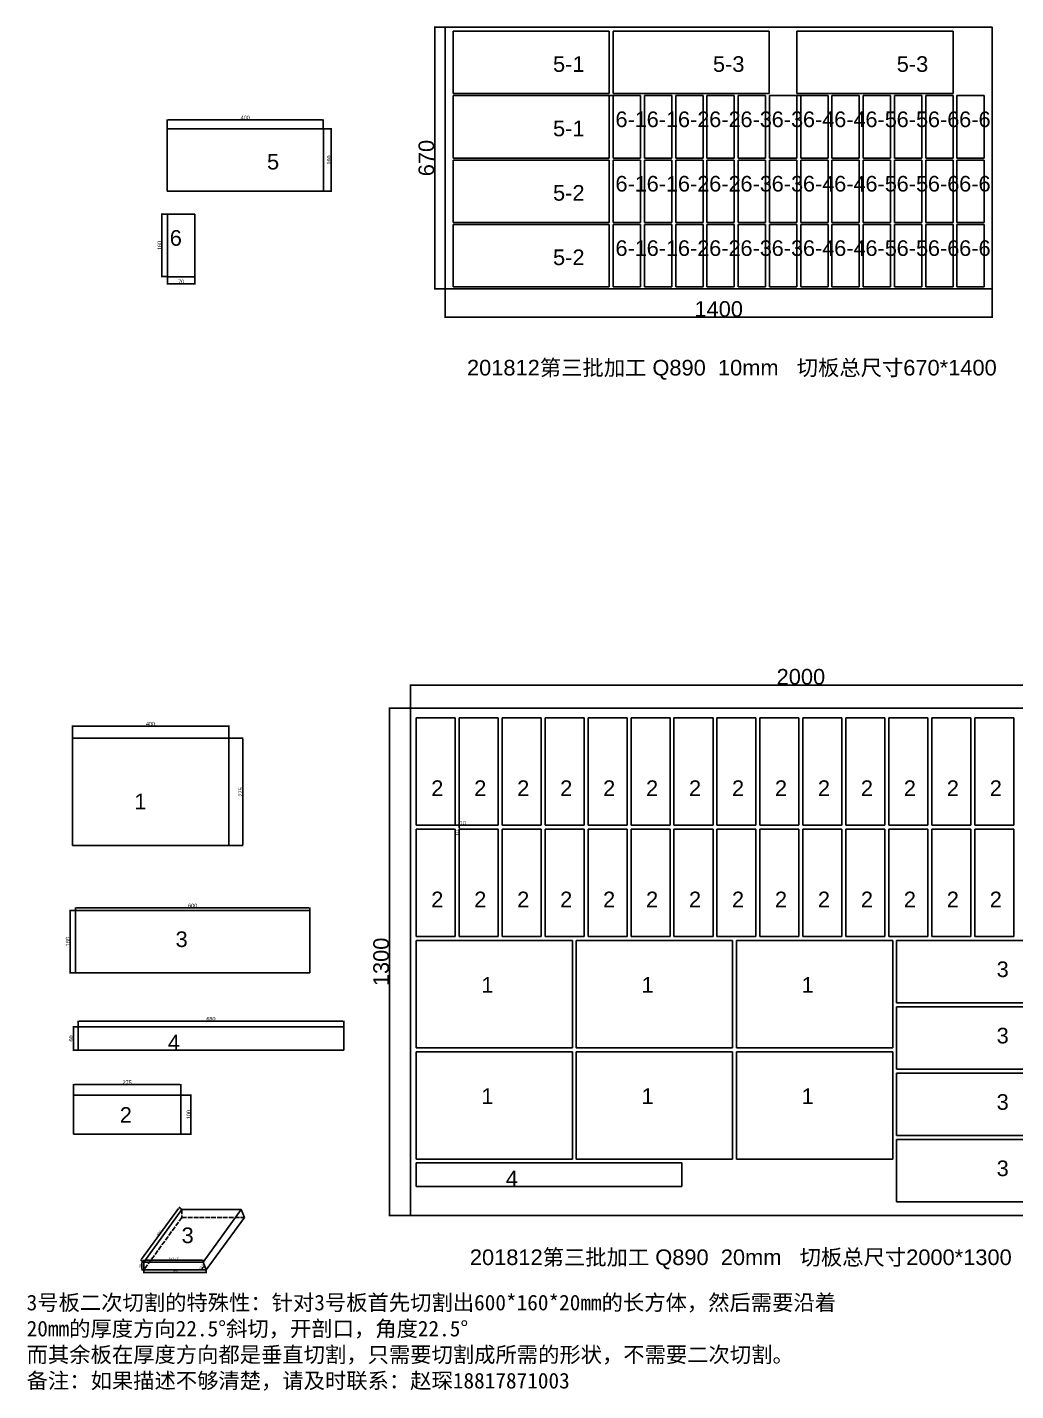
# Model space of a CAD drawing. Header units: millimetres. Extents: x 3071 to 7075, y 1504 to 4997.
# Drawn here: x 3071 to 5602, y 1504 to 4997 of the extents above; entities that cross this region are included whole.
import ezdxf

# ---------------------------------------------------------------- set-up
doc = ezdxf.new("R2010")
doc.units = ezdxf.units.MM
doc.linetypes.add('ACAD_ISO02W100', pattern=[15, 12, -3])
doc.linetypes.add('DASHED', pattern=[19.05, 12.7, -6.35])
for name, color, linetype in [('切平处', 3, 'DASHED'), ('尺寸标注', 6, 'Continuous'), ('标号', 4, 'Continuous')]:
    doc.layers.add(name, color=color, linetype=linetype)
doc.styles.get("Standard").update_dxf_attribs({"font": 'arial.ttf'})
doc.dimstyles.new('ISO-25-JHF', dxfattribs={"dimtxt": 10, "dimasz": 2.5, "dimexe": 1.25, "dimexo": 0.625, "dimtad": 1, "dimtxsty": 'Standard', "dimcen": 2.5, "dimadec": 0, "dimazin": 0, "dimtfac": 1, "dimtmove": 0, "dimatfit": 3, "dimfxl": 0, "dimarcsym": 0})
doc.dimstyles.new('ISO-25-old', dxfattribs={"dimtxt": 6, "dimasz": 2.5, "dimexe": 1.25, "dimexo": 0.625, "dimtad": 1, "dimtxsty": 'Standard', "dimcen": 2.5, "dimadec": 0, "dimazin": 0, "dimtfac": 1, "dimtmove": 0, "dimatfit": 3, "dimfxl": 0, "dimarcsym": 0})
doc.dimstyles.new('边框总尺寸', dxfattribs={"dimtxt": 40, "dimasz": 2.5, "dimexe": 1.25, "dimexo": 0.625, "dimtad": 1, "dimtxsty": 'Standard', "dimcen": 2.5, "dimclrd": 6, "dimclre": 6, "dimclrt": 6, "dimadec": 0, "dimazin": 0, "dimtfac": 1, "dimtmove": 0, "dimatfit": 3, "dimfxl": 0, "dimarcsym": 0})

# ---------------------------------------------------------------- blocks, each defined once
blk = doc.blocks.new('*D39')
at = {"layer": 'Defpoints', "color": 0, "transparency": 16777216}
for p in [(3586.5, 3206.5), (3186.5, 3175.3), (3586.5, 3175.3)]:
    blk.add_point(p, dxfattribs=at)
at = {"layer": '尺寸标注', "color": 0, "lineweight": -2, "transparency": 16777216}
for p, q in [((3186.5, 3175.9), (3186.5, 3207.8)), ((3189, 3206.5), (3584, 3206.5)), ((3586.5, 3175.9), (3586.5, 3207.8))]:
    blk.add_line(p, q, dxfattribs=at)
at = {"layer": '尺寸标注', "color": 0, "transparency": 16777216}
for points in [[(3189, 3207), (3189, 3206.1), (3186.5, 3206.5)], [(3584, 3207), (3584, 3206.1), (3586.5, 3206.5)]]:
    blk.add_solid(points, dxfattribs=at)
at = {"layer": '尺寸标注', "color": 0, "transparency": 16777216, "insert": (3386.5, 3212.3), "char_height": 10, "attachment_point": 5}
blk.add_mtext('400', dxfattribs=at)
blk = doc.blocks.new('*D40')
at = {"layer": 'Defpoints', "color": 0, "transparency": 16777216}
for p in [(3586.5, 3175.3), (3586.5, 2900.3), (3622.6, 2900.3)]:
    blk.add_point(p, dxfattribs=at)
at = {"layer": '尺寸标注', "color": 0, "lineweight": -2, "transparency": 16777216}
for p, q in [((3587.1, 3175.3), (3623.8, 3175.3)), ((3622.6, 3172.8), (3622.6, 2902.8)), ((3587.1, 2900.3), (3623.8, 2900.3))]:
    blk.add_line(p, q, dxfattribs=at)
at = {"layer": '尺寸标注', "color": 0, "transparency": 16777216}
for points in [[(3622.1, 3172.8), (3623, 3172.8), (3622.6, 3175.3)], [(3622.1, 2902.8), (3623, 2902.8), (3622.6, 2900.3)]]:
    blk.add_solid(points, dxfattribs=at)
at = {"layer": '尺寸标注', "color": 0, "transparency": 16777216, "insert": (3616.8, 3037.8), "char_height": 10, "attachment_point": 5, "rotation": 90}
blk.add_mtext('275', dxfattribs=at)
blk = doc.blocks.new('*D41')
at = {"layer": 'Defpoints', "color": 0, "transparency": 16777216}
for p in [(3180.4, 2734.5), (3194.4, 2734.5), (3194.4, 2574.5)]:
    blk.add_point(p, dxfattribs=at)
at = {"layer": '尺寸标注', "color": 0, "lineweight": -2, "transparency": 16777216}
for p, q in [((3193.7, 2734.5), (3179.1, 2734.5)), ((3180.4, 2577), (3180.4, 2732)), ((3193.7, 2574.5), (3179.1, 2574.5))]:
    blk.add_line(p, q, dxfattribs=at)
at = {"layer": '尺寸标注', "color": 0, "transparency": 16777216}
for points in [[(3179.9, 2732), (3180.8, 2732), (3180.4, 2734.5)], [(3179.9, 2577), (3180.8, 2577), (3180.4, 2574.5)]]:
    blk.add_solid(points, dxfattribs=at)
at = {"layer": '尺寸标注', "color": 0, "transparency": 16777216, "insert": (3174.6, 2654.5), "char_height": 10, "attachment_point": 5, "rotation": 90}
blk.add_mtext('160', dxfattribs=at)
blk = doc.blocks.new('*D42')
at = {"layer": 'Defpoints', "color": 0, "transparency": 16777216}
for p in [(3194.4, 2734.5), (3794.4, 2740.8), (3794.4, 2734.5)]:
    blk.add_point(p, dxfattribs=at)
at = {"layer": '尺寸标注', "color": 0, "lineweight": -2, "transparency": 16777216}
for p, q in [((3194.4, 2735.1), (3194.4, 2742.1)), ((3196.9, 2740.8), (3791.9, 2740.8)), ((3794.4, 2735.1), (3794.4, 2742.1))]:
    blk.add_line(p, q, dxfattribs=at)
at = {"layer": '尺寸标注', "color": 0, "transparency": 16777216}
for points in [[(3196.9, 2741.2), (3196.9, 2740.4), (3194.4, 2740.8)], [(3791.9, 2741.2), (3791.9, 2740.4), (3794.4, 2740.8)]]:
    blk.add_solid(points, dxfattribs=at)
at = {"layer": '尺寸标注', "color": 0, "transparency": 16777216, "insert": (3494.4, 2746.5), "char_height": 10, "attachment_point": 5}
blk.add_mtext('600', dxfattribs=at)
blk = doc.blocks.new('*D43')
at = {"layer": 'Defpoints', "color": 0, "transparency": 16777216}
for p in [(3881, 2450.7), (3201, 2436.2), (3881, 2436.2)]:
    blk.add_point(p, dxfattribs=at)
at = {"layer": '尺寸标注', "color": 0, "lineweight": -2, "transparency": 16777216}
for p, q in [((3201, 2436.8), (3201, 2451.9)), ((3203.5, 2450.7), (3878.5, 2450.7)), ((3881, 2436.8), (3881, 2451.9))]:
    blk.add_line(p, q, dxfattribs=at)
at = {"layer": '尺寸标注', "color": 0, "transparency": 16777216}
for points in [[(3203.5, 2451.1), (3203.5, 2450.2), (3201, 2450.7)], [(3878.5, 2451.1), (3878.5, 2450.2), (3881, 2450.7)]]:
    blk.add_solid(points, dxfattribs=at)
at = {"layer": '尺寸标注', "color": 0, "transparency": 16777216, "insert": (3541, 2456.4), "char_height": 10, "attachment_point": 5}
blk.add_mtext('680', dxfattribs=at)
blk = doc.blocks.new('*D44')
at = {"layer": 'Defpoints', "color": 0, "transparency": 16777216}
for p in [(3201, 2436.2), (3189, 2376.2), (3201, 2376.2)]:
    blk.add_point(p, dxfattribs=at)
at = {"layer": '尺寸标注', "color": 0, "lineweight": -2, "transparency": 16777216}
for p, q in [((3200.4, 2436.2), (3187.7, 2436.2)), ((3189, 2433.7), (3189, 2378.7)), ((3200.4, 2376.2), (3187.7, 2376.2))]:
    blk.add_line(p, q, dxfattribs=at)
at = {"layer": '尺寸标注', "color": 0, "transparency": 16777216}
for points in [[(3188.6, 2433.7), (3189.4, 2433.7), (3189, 2436.2)], [(3188.6, 2378.7), (3189.4, 2378.7), (3189, 2376.2)]]:
    blk.add_solid(points, dxfattribs=at)
at = {"layer": '尺寸标注', "color": 0, "transparency": 16777216, "insert": (3183.2, 2406.2), "char_height": 10, "attachment_point": 5, "rotation": 90}
blk.add_mtext('60', dxfattribs=at)
blk = doc.blocks.new('*D45')
at = {"layer": 'Defpoints', "color": 0, "transparency": 16777216}
for p in [(3828.8, 4759.2), (3428.8, 4736.4), (3828.8, 4736.4)]:
    blk.add_point(p, dxfattribs=at)
at = {"layer": '尺寸标注', "color": 0, "lineweight": -2, "transparency": 16777216}
for p, q in [((3428.8, 4737.1), (3428.8, 4760.5)), ((3431.3, 4759.2), (3826.3, 4759.2)), ((3828.8, 4737.1), (3828.8, 4760.5))]:
    blk.add_line(p, q, dxfattribs=at)
at = {"layer": '尺寸标注', "color": 0, "transparency": 16777216}
for points in [[(3431.3, 4759.6), (3431.3, 4758.8), (3428.8, 4759.2)], [(3826.3, 4759.6), (3826.3, 4758.8), (3828.8, 4759.2)]]:
    blk.add_solid(points, dxfattribs=at)
at = {"layer": '尺寸标注', "color": 0, "transparency": 16777216, "insert": (3628.8, 4764.9), "char_height": 10, "attachment_point": 5}
blk.add_mtext('400', dxfattribs=at)
blk = doc.blocks.new('*D46')
at = {"layer": 'Defpoints', "color": 0, "transparency": 16777216}
for p in [(3828.8, 4736.4), (3849.3, 4736.4), (3828.8, 4576.4)]:
    blk.add_point(p, dxfattribs=at)
at = {"layer": '尺寸标注', "color": 0, "lineweight": -2, "transparency": 16777216}
for p, q in [((3829.5, 4736.4), (3850.5, 4736.4)), ((3849.3, 4578.9), (3849.3, 4733.9)), ((3829.5, 4576.4), (3850.5, 4576.4))]:
    blk.add_line(p, q, dxfattribs=at)
at = {"layer": '尺寸标注', "color": 0, "transparency": 16777216}
for points in [[(3848.9, 4733.9), (3849.7, 4733.9), (3849.3, 4736.4)], [(3848.9, 4578.9), (3849.7, 4578.9), (3849.3, 4576.4)]]:
    blk.add_solid(points, dxfattribs=at)
at = {"layer": '尺寸标注', "color": 0, "transparency": 16777216, "insert": (3843.6, 4656.4), "char_height": 10, "attachment_point": 5, "rotation": 90}
blk.add_mtext('160', dxfattribs=at)
blk = doc.blocks.new('*D35')
at = {"layer": 'Defpoints', "color": 0, "transparency": 16777216}
for p in [(4166.6, 2952.5), (4176.6, 2952.5), (4176.6, 2952.5)]:
    blk.add_point(p, dxfattribs=at)
at = {"layer": '尺寸标注', "color": 0, "lineweight": -2, "transparency": 16777216}
for p, q in [((4166.6, 2951.9), (4166.6, 2951.3)), ((4169.1, 2952.5), (4174.1, 2952.5)), ((4176.6, 2952.5), (4193.7, 2952.5)), ((4176.6, 2951.9), (4176.6, 2951.3))]:
    blk.add_line(p, q, dxfattribs=at)
at = {"layer": '尺寸标注', "color": 0, "transparency": 16777216}
for points in [[(4169.1, 2952.9), (4169.1, 2952.1), (4166.6, 2952.5)], [(4174.1, 2952.9), (4174.1, 2952.1), (4176.6, 2952.5)]]:
    blk.add_solid(points, dxfattribs=at)
at = {"layer": '尺寸标注', "color": 0, "transparency": 16777216, "insert": (4186.4, 2958.2), "char_height": 10, "attachment_point": 5}
blk.add_mtext('10', dxfattribs=at)
blk = doc.blocks.new('*D36')
at = {"layer": 'Defpoints', "color": 0, "transparency": 16777216}
for p in [(4176.6, 2952.5), (4176.6, 2942.5), (4176.6, 2942.5)]:
    blk.add_point(p, dxfattribs=at)
at = {"layer": '尺寸标注', "color": 0, "lineweight": -2, "transparency": 16777216}
for p, q in [((4176.6, 2950), (4176.6, 2945)), ((4176.6, 2942.5), (4176.6, 2925.4)), ((4177.2, 2952.5), (4177.8, 2952.5)), ((4177.2, 2942.5), (4177.8, 2942.5))]:
    blk.add_line(p, q, dxfattribs=at)
at = {"layer": '尺寸标注', "color": 0, "transparency": 16777216}
for points in [[(4176.2, 2950), (4177, 2950), (4176.6, 2952.5)], [(4176.2, 2945), (4177, 2945), (4176.6, 2942.5)]]:
    blk.add_solid(points, dxfattribs=at)
at = {"layer": '尺寸标注', "color": 0, "transparency": 16777216, "insert": (4170.9, 2932.7), "char_height": 10, "attachment_point": 5, "rotation": 90}
blk.add_mtext('10', dxfattribs=at)
blk = doc.blocks.new('*D37')
at = {"layer": 'Defpoints', "color": 0, "transparency": 16777216}
for p in [(3430, 4357.7), (3500, 4357.7), (3500, 4339.2)]:
    blk.add_point(p, dxfattribs=at)
at = {"layer": '尺寸标注', "color": 0, "lineweight": -2, "transparency": 16777216}
for p, q in [((3430, 4357.1), (3430, 4337.9)), ((3432.5, 4339.2), (3497.5, 4339.2)), ((3500, 4357.1), (3500, 4337.9))]:
    blk.add_line(p, q, dxfattribs=at)
at = {"layer": '尺寸标注', "color": 0, "transparency": 16777216}
for points in [[(3432.5, 4339.6), (3432.5, 4338.8), (3430, 4339.2)], [(3497.5, 4339.6), (3497.5, 4338.8), (3500, 4339.2)]]:
    blk.add_solid(points, dxfattribs=at)
at = {"layer": '尺寸标注', "color": 0, "transparency": 16777216, "insert": (3465, 4344.9), "char_height": 10, "attachment_point": 5}
blk.add_mtext('70', dxfattribs=at)
blk = doc.blocks.new('*D38')
at = {"layer": 'Defpoints', "color": 0, "transparency": 16777216}
for p in [(3415.1, 4517.7), (3430, 4517.7), (3430, 4357.7)]:
    blk.add_point(p, dxfattribs=at)
at = {"layer": '尺寸标注', "color": 0, "lineweight": -2, "transparency": 16777216}
for p, q in [((3429.3, 4517.7), (3413.9, 4517.7)), ((3415.1, 4360.2), (3415.1, 4515.2)), ((3429.3, 4357.7), (3413.9, 4357.7))]:
    blk.add_line(p, q, dxfattribs=at)
at = {"layer": '尺寸标注', "color": 0, "transparency": 16777216}
for points in [[(3414.7, 4515.2), (3415.5, 4515.2), (3415.1, 4517.7)], [(3414.7, 4360.2), (3415.5, 4360.2), (3415.1, 4357.7)]]:
    blk.add_solid(points, dxfattribs=at)
at = {"layer": '尺寸标注', "color": 0, "transparency": 16777216, "insert": (3409.4, 4437.7), "char_height": 10, "attachment_point": 5, "rotation": 90}
blk.add_mtext('160', dxfattribs=at)
blk = doc.blocks.new('*D31')
at = {"layer": 'Defpoints', "color": 0, "transparency": 16777216}
for p in [(6051.6, 3311.6), (4051.6, 3252.5), (6051.6, 3252.5)]:
    blk.add_point(p, dxfattribs=at)
at = {"layer": '尺寸标注', "color": 6, "lineweight": -2, "transparency": 16777216}
for p, q in [((4051.6, 3253.1), (4051.6, 3312.8)), ((4054.1, 3311.6), (6049.1, 3311.6)), ((6051.6, 3253.1), (6051.6, 3312.8))]:
    blk.add_line(p, q, dxfattribs=at)
at = {"layer": '尺寸标注', "color": 6, "transparency": 16777216}
for points in [[(4054.1, 3312), (4054.1, 3311.2), (4051.6, 3311.6)], [(6049.1, 3312), (6049.1, 3311.2), (6051.6, 3311.6)]]:
    blk.add_solid(points, dxfattribs=at)
at = {"layer": '尺寸标注', "color": 6, "transparency": 16777216, "insert": (5051.6, 3332.6), "char_height": 40, "attachment_point": 5}
blk.add_mtext('2000', dxfattribs=at)
blk = doc.blocks.new('*D32')
at = {"layer": 'Defpoints', "color": 0, "transparency": 16777216}
for p in [(4051.6, 3252.5), (3998.1, 1952.5), (4051.6, 1952.5)]:
    blk.add_point(p, dxfattribs=at)
at = {"layer": '尺寸标注', "color": 6, "lineweight": -2, "transparency": 16777216}
for p, q in [((4051, 3252.5), (3996.8, 3252.5)), ((3998.1, 3250), (3998.1, 1955)), ((4051, 1952.5), (3996.8, 1952.5))]:
    blk.add_line(p, q, dxfattribs=at)
at = {"layer": '尺寸标注', "color": 6, "transparency": 16777216}
for points in [[(3997.7, 3250), (3998.5, 3250), (3998.1, 3252.5)], [(3997.7, 1955), (3998.5, 1955), (3998.1, 1952.5)]]:
    blk.add_solid(points, dxfattribs=at)
at = {"layer": '尺寸标注', "color": 6, "transparency": 16777216, "insert": (3977, 2602.5), "char_height": 40, "attachment_point": 5, "rotation": 90}
blk.add_mtext('1300', dxfattribs=at)
blk = doc.blocks.new('*D33')
at = {"layer": 'Defpoints', "color": 0, "transparency": 16777216}
for p in [(3464, 2288.1), (3189, 2261.1), (3464, 2261.1)]:
    blk.add_point(p, dxfattribs=at)
at = {"layer": '尺寸标注', "color": 0, "lineweight": -2, "transparency": 16777216}
for p, q in [((3189, 2261.7), (3189, 2289.3)), ((3191.5, 2288.1), (3461.5, 2288.1)), ((3464, 2261.7), (3464, 2289.3))]:
    blk.add_line(p, q, dxfattribs=at)
at = {"layer": '尺寸标注', "color": 0, "transparency": 16777216}
for points in [[(3191.5, 2288.5), (3191.5, 2287.7), (3189, 2288.1)], [(3461.5, 2288.5), (3461.5, 2287.7), (3464, 2288.1)]]:
    blk.add_solid(points, dxfattribs=at)
at = {"layer": '尺寸标注', "color": 0, "transparency": 16777216, "insert": (3326.5, 2293.8), "char_height": 10, "attachment_point": 5}
blk.add_mtext('275', dxfattribs=at)
blk = doc.blocks.new('*D34')
at = {"layer": 'Defpoints', "color": 0, "transparency": 16777216}
for p in [(3464, 2261.1), (3464, 2161.1), (3489.9, 2161.1)]:
    blk.add_point(p, dxfattribs=at)
at = {"layer": '尺寸标注', "color": 0, "lineweight": -2, "transparency": 16777216}
for p, q in [((3464.6, 2261.1), (3491.2, 2261.1)), ((3489.9, 2258.6), (3489.9, 2163.6)), ((3464.6, 2161.1), (3491.2, 2161.1))]:
    blk.add_line(p, q, dxfattribs=at)
at = {"layer": '尺寸标注', "color": 0, "transparency": 16777216}
for points in [[(3489.5, 2258.6), (3490.3, 2258.6), (3489.9, 2261.1)], [(3489.5, 2163.6), (3490.3, 2163.6), (3489.9, 2161.1)]]:
    blk.add_solid(points, dxfattribs=at)
at = {"layer": '尺寸标注', "color": 0, "transparency": 16777216, "insert": (3484.2, 2211.1), "char_height": 10, "attachment_point": 5, "rotation": 90}
blk.add_mtext('100', dxfattribs=at)
blk = doc.blocks.new('*D25')
at = {"layer": 'Defpoints', "color": 0, "transparency": 16777216}
for p in [(4141.1, 4326.5), (5541.1, 4326.5), (5541.1, 4253.6)]:
    blk.add_point(p, dxfattribs=at)
at = {"layer": '尺寸标注', "color": 6, "lineweight": -2, "transparency": 16777216}
for p, q in [((4141.1, 4325.9), (4141.1, 4252.3)), ((5541.1, 4325.9), (5541.1, 4252.3)), ((4143.6, 4253.6), (5538.6, 4253.6))]:
    blk.add_line(p, q, dxfattribs=at)
at = {"layer": '尺寸标注', "color": 6, "transparency": 16777216}
for points in [[(4143.6, 4254), (4143.6, 4253.1), (4141.1, 4253.6)], [(5538.6, 4254), (5538.6, 4253.1), (5541.1, 4253.6)]]:
    blk.add_solid(points, dxfattribs=at)
at = {"layer": '尺寸标注', "color": 6, "transparency": 16777216, "insert": (4841.1, 4274.6), "char_height": 40, "attachment_point": 5}
blk.add_mtext('1400', dxfattribs=at)
blk = doc.blocks.new('*D26')
at = {"layer": 'Defpoints', "color": 0, "transparency": 16777216}
for p in [(4141.1, 4996.5), (4113.9, 4326.5), (4141.1, 4326.5)]:
    blk.add_point(p, dxfattribs=at)
at = {"layer": '尺寸标注', "color": 6, "lineweight": -2, "transparency": 16777216}
for p, q in [((4140.4, 4996.5), (4112.6, 4996.5)), ((4113.9, 4994), (4113.9, 4329)), ((4140.4, 4326.5), (4112.6, 4326.5))]:
    blk.add_line(p, q, dxfattribs=at)
at = {"layer": '尺寸标注', "color": 6, "transparency": 16777216}
for points in [[(4113.5, 4994), (4114.3, 4994), (4113.9, 4996.5)], [(4113.5, 4329), (4114.3, 4329), (4113.9, 4326.5)]]:
    blk.add_solid(points, dxfattribs=at)
at = {"layer": '尺寸标注', "color": 6, "transparency": 16777216, "insert": (4092.8, 4661.5), "char_height": 40, "attachment_point": 5, "rotation": 90}
blk.add_mtext('670', dxfattribs=at)
blk = doc.blocks.new('*D27')
at = {"layer": 'Defpoints', "color": 0, "transparency": 16777216}
for p in [(3369.2, 1813.5), (3529.2, 1813.5), (3529.2, 1806.9)]:
    blk.add_point(p, dxfattribs=at)
at = {"layer": '尺寸标注', "color": 0, "lineweight": -2, "transparency": 16777216}
for p, q in [((3369.2, 1812.8), (3369.2, 1805.6)), ((3371.7, 1806.9), (3526.7, 1806.9)), ((3529.2, 1812.8), (3529.2, 1805.6))]:
    blk.add_line(p, q, dxfattribs=at)
at = {"layer": '尺寸标注', "color": 0, "transparency": 16777216}
for points in [[(3371.7, 1807.3), (3371.7, 1806.5), (3369.2, 1806.9)], [(3526.7, 1807.3), (3526.7, 1806.5), (3529.2, 1806.9)]]:
    blk.add_solid(points, dxfattribs=at)
at = {"layer": '尺寸标注', "color": 0, "transparency": 16777216, "insert": (3449.2, 1810.6), "char_height": 6, "attachment_point": 5}
blk.add_mtext('160', dxfattribs=at)
blk = doc.blocks.new('*D28')
at = {"layer": 'Defpoints', "color": 0, "transparency": 16777216}
for p in [(3369.2, 1833.5), (3364.4, 1813.5), (3369.2, 1813.5)]:
    blk.add_point(p, dxfattribs=at)
at = {"layer": '尺寸标注', "color": 0, "lineweight": -2, "transparency": 16777216}
for p, q in [((3368.6, 1833.5), (3363.1, 1833.5)), ((3364.4, 1831), (3364.4, 1816)), ((3368.6, 1813.5), (3363.1, 1813.5))]:
    blk.add_line(p, q, dxfattribs=at)
at = {"layer": '尺寸标注', "color": 0, "transparency": 16777216}
for points in [[(3364, 1831), (3364.8, 1831), (3364.4, 1833.5)], [(3364, 1816), (3364.8, 1816), (3364.4, 1813.5)]]:
    blk.add_solid(points, dxfattribs=at)
at = {"layer": '尺寸标注', "color": 0, "transparency": 16777216, "insert": (3360.7, 1823.5), "char_height": 6, "attachment_point": 5, "rotation": 90}
blk.add_mtext('20', dxfattribs=at)
blk = doc.blocks.new('*D29')
at = {"layer": 'Defpoints', "color": 0, "transparency": 16777216}
for p in [(3459.7, 1973.1), (3466.8, 1967.9), (3369.2, 1833.5)]:
    blk.add_point(p, dxfattribs=at)
at = {"layer": '尺寸标注', "color": 0, "lineweight": -2, "transparency": 16777216}
for p, q in [((3363.5, 1840.7), (3458.2, 1971.1)), ((3466.3, 1968.3), (3458.6, 1973.9)), ((3368.7, 1833.8), (3361, 1839.4))]:
    blk.add_line(p, q, dxfattribs=at)
at = {"layer": '尺寸标注', "color": 0, "transparency": 16777216}
for points in [[(3457.9, 1971.4), (3458.5, 1970.9), (3459.7, 1973.1)], [(3363.2, 1841), (3363.8, 1840.5), (3362, 1838.7)]]:
    blk.add_solid(points, dxfattribs=at)
at = {"layer": '尺寸标注', "color": 0, "transparency": 16777216, "insert": (3407.9, 1908.1), "char_height": 6, "attachment_point": 5, "rotation": 54.0168}
blk.add_mtext('600', dxfattribs=at)
blk = doc.blocks.new('*D30')
at = {"layer": 'Defpoints', "color": 0, "transparency": 16777216}
for p in [(3520.9, 1833.5), (3521.7, 1821), (3369.2, 1813.5), (3529.2, 1813.5), (3529.2, 1813.5)]:
    blk.add_point(p, dxfattribs=at)
at = {"layer": '尺寸标注', "color": 0, "lineweight": -2, "transparency": 16777216}
blk.add_arc((3529.2, 1813.5), 10.7, 125.9457, 166.5543, dxfattribs=at)
at = {"layer": '尺寸标注', "color": 0, "transparency": 16777216}
for points in [[(3522.8, 1822.5), (3523.2, 1821.7), (3525.1, 1823.3)], [(3519.3, 1815.9), (3518.4, 1816), (3518.5, 1813.5)]]:
    blk.add_solid(points, dxfattribs=at)
at = {"layer": '尺寸标注', "color": 0, "transparency": 16777216, "insert": (3517.3, 1821.4), "char_height": 6, "attachment_point": 5, "rotation": 56.25}
blk.add_mtext('67.5', dxfattribs=at)
blk = doc.blocks.new('*D24')
at = {"layer": 'Defpoints', "color": 0, "transparency": 16777216}
for p in [(3369.2, 1833.5), (3520.9, 1838.2), (3520.9, 1833.5)]:
    blk.add_point(p, dxfattribs=at)
at = {"layer": '尺寸标注', "color": 0, "lineweight": -2, "transparency": 16777216}
for p, q in [((3369.2, 1834.1), (3369.2, 1839.5)), ((3371.7, 1838.2), (3518.4, 1838.2)), ((3520.9, 1834.1), (3520.9, 1839.5))]:
    blk.add_line(p, q, dxfattribs=at)
at = {"layer": '尺寸标注', "color": 0, "transparency": 16777216}
for points in [[(3371.7, 1838.7), (3371.7, 1837.8), (3369.2, 1838.2)], [(3518.4, 1838.7), (3518.4, 1837.8), (3520.9, 1838.2)]]:
    blk.add_solid(points, dxfattribs=at)
at = {"layer": '尺寸标注', "color": 0, "transparency": 16777216, "insert": (3445.1, 1842.5), "char_height": 6, "attachment_point": 5}
blk.add_mtext('151,72', dxfattribs=at)

msp = doc.modelspace()

# ---------------------------------------------------------------- linework, layer by layer
for p, q in [((4141.058, 4996.515), (4141.058, 4326.515)), ((4141.058, 4996.515), (5541.058, 4996.515)), ((5541.058, 4326.515), (5541.058, 4996.515)), ((4161.058, 4986.515), (4561.058, 4986.515)), ((4161.058, 4826.515), (4161.058, 4986.515)), ((4561.058, 4986.515), (4561.058, 4826.515)), ((4570.493, 4986.515), (4970.493, 4986.515)), ((4570.493, 4826.515), (4570.493, 4986.515)), ((4970.493, 4986.515), (4970.493, 4826.515)), ((5041.058, 4986.515), (5441.058, 4986.515)), ((5041.058, 4826.515), (5041.058, 4986.515)), ((5441.058, 4986.515), (5441.058, 4826.515)), ((4561.058, 4826.515), (4161.058, 4826.515)), ((4161.058, 4821.515), (4561.058, 4821.515)), ((4161.058, 4661.515), (4161.058, 4821.515)), ((4561.058, 4821.515), (4561.058, 4661.515)), ((4970.493, 4826.515), (4570.493, 4826.515)), ((4571.058, 4821.515), (4641.058, 4821.515)), ((4571.058, 4661.515), (4571.058, 4821.515)), ((4641.058, 4821.515), (4641.058, 4661.515)), ((4651.058, 4821.515), (4721.058, 4821.515)), ((4651.058, 4661.515), (4651.058, 4821.515)), ((4721.058, 4821.515), (4721.058, 4661.515)), ((4731.058, 4821.515), (4801.058, 4821.515)), ((4731.058, 4661.515), (4731.058, 4821.515)), ((4801.058, 4821.515), (4801.058, 4661.515)), ((4811.058, 4821.515), (4881.058, 4821.515)), ((4811.058, 4661.515), (4811.058, 4821.515)), ((4881.058, 4821.515), (4881.058, 4661.515)), ((4891.058, 4821.515), (4961.058, 4821.515)), ((4891.058, 4661.515), (4891.058, 4821.515)), ((4961.058, 4821.515), (4961.058, 4661.515)), ((4971.058, 4821.515), (5041.058, 4821.515)), ((4971.058, 4661.515), (4971.058, 4821.515)), ((5441.058, 4826.515), (5041.058, 4826.515)), ((5041.058, 4821.515), (5041.058, 4661.515)), ((5051.058, 4821.515), (5121.058, 4821.515)), ((5051.058, 4661.515), (5051.058, 4821.515)), ((5121.058, 4821.515), (5121.058, 4661.515)), ((5131.058, 4821.515), (5201.058, 4821.515)), ((5131.058, 4661.515), (5131.058, 4821.515)), ((5201.058, 4821.515), (5201.058, 4661.515)), ((5211.058, 4821.515), (5281.058, 4821.515)), ((5211.058, 4661.515), (5211.058, 4821.515)), ((5281.058, 4821.515), (5281.058, 4661.515)), ((5291.058, 4821.515), (5361.058, 4821.515)), ((5291.058, 4661.515), (5291.058, 4821.515)), ((5361.058, 4821.515), (5361.058, 4661.515)), ((5371.058, 4821.515), (5441.058, 4821.515)), ((5371.058, 4661.515), (5371.058, 4821.515)), ((5441.058, 4821.515), (5441.058, 4661.515)), ((5451.058, 4821.515), (5521.058, 4821.515)), ((5451.058, 4661.515), (5451.058, 4821.515)), ((5521.058, 4821.515), (5521.058, 4661.515)), ((3428.837, 4736.443), (3828.837, 4736.443)), ((3428.837, 4576.443), (3428.837, 4736.443)), ((3828.837, 4736.443), (3828.837, 4576.443)), ((4561.058, 4661.515), (4161.058, 4661.515)), ((4161.058, 4656.515), (4561.058, 4656.515)), ((4161.058, 4496.515), (4161.058, 4656.515)), ((4561.058, 4656.515), (4561.058, 4496.515)), ((4641.058, 4661.515), (4571.058, 4661.515)), ((4571.058, 4656.515), (4641.058, 4656.515)), ((4571.058, 4496.515), (4571.058, 4656.515)), ((4641.058, 4656.515), (4641.058, 4496.515)), ((4721.058, 4661.515), (4651.058, 4661.515)), ((4651.058, 4656.515), (4721.058, 4656.515)), ((4651.058, 4496.515), (4651.058, 4656.515)), ((4721.058, 4656.515), (4721.058, 4496.515)), ((4801.058, 4661.515), (4731.058, 4661.515)), ((4731.058, 4656.515), (4801.058, 4656.515)), ((4731.058, 4496.515), (4731.058, 4656.515)), ((4801.058, 4656.515), (4801.058, 4496.515)), ((4881.058, 4661.515), (4811.058, 4661.515)), ((4811.058, 4656.515), (4881.058, 4656.515)), ((4811.058, 4496.515), (4811.058, 4656.515)), ((4881.058, 4656.515), (4881.058, 4496.515)), ((4961.058, 4661.515), (4891.058, 4661.515)), ((4891.058, 4656.515), (4961.058, 4656.515)), ((4891.058, 4496.515), (4891.058, 4656.515)), ((4961.058, 4656.515), (4961.058, 4496.515)), ((5041.058, 4661.515), (4971.058, 4661.515)), ((4971.058, 4656.515), (5041.058, 4656.515)), ((4971.058, 4496.515), (4971.058, 4656.515)), ((5041.058, 4656.515), (5041.058, 4496.515)), ((5121.058, 4661.515), (5051.058, 4661.515)), ((5051.058, 4656.515), (5121.058, 4656.515)), ((5051.058, 4496.515), (5051.058, 4656.515)), ((5121.058, 4656.515), (5121.058, 4496.515)), ((5201.058, 4661.515), (5131.058, 4661.515)), ((5131.058, 4656.515), (5201.058, 4656.515)), ((5131.058, 4496.515), (5131.058, 4656.515)), ((5201.058, 4656.515), (5201.058, 4496.515)), ((5281.058, 4661.515), (5211.058, 4661.515)), ((5211.058, 4656.515), (5281.058, 4656.515)), ((5211.058, 4496.515), (5211.058, 4656.515)), ((5281.058, 4656.515), (5281.058, 4496.515)), ((5361.058, 4661.515), (5291.058, 4661.515)), ((5291.058, 4656.515), (5361.058, 4656.515)), ((5291.058, 4496.515), (5291.058, 4656.515)), ((5361.058, 4656.515), (5361.058, 4496.515)), ((5441.058, 4661.515), (5371.058, 4661.515)), ((5371.058, 4656.515), (5441.058, 4656.515)), ((5371.058, 4496.515), (5371.058, 4656.515)), ((5441.058, 4656.515), (5441.058, 4496.515)), ((5521.058, 4661.515), (5451.058, 4661.515)), ((5451.058, 4656.515), (5521.058, 4656.515)), ((5451.058, 4496.515), (5451.058, 4656.515)), ((5521.058, 4656.515), (5521.058, 4496.515)), ((3828.837, 4576.443), (3428.837, 4576.443)), ((3429.96, 4517.685), (3499.96, 4517.685)), ((3429.96, 4357.685), (3429.96, 4517.685)), ((3499.96, 4517.685), (3499.96, 4357.685)), ((4561.058, 4496.515), (4161.058, 4496.515)), ((4161.058, 4491.515), (4561.058, 4491.515)), ((4161.058, 4331.515), (4161.058, 4491.515)), ((4561.058, 4491.515), (4561.058, 4331.515)), ((4641.058, 4496.515), (4571.058, 4496.515)), ((4571.058, 4491.515), (4641.058, 4491.515)), ((4571.058, 4331.515), (4571.058, 4491.515)), ((4641.058, 4491.515), (4641.058, 4331.515)), ((4721.058, 4496.515), (4651.058, 4496.515)), ((4651.058, 4491.515), (4721.058, 4491.515)), ((4651.058, 4331.515), (4651.058, 4491.515)), ((4721.058, 4491.515), (4721.058, 4331.515)), ((4801.058, 4496.515), (4731.058, 4496.515)), ((4731.058, 4491.515), (4801.058, 4491.515)), ((4731.058, 4331.515), (4731.058, 4491.515)), ((4801.058, 4491.515), (4801.058, 4331.515)), ((4881.058, 4496.515), (4811.058, 4496.515)), ((4811.058, 4491.515), (4881.058, 4491.515)), ((4811.058, 4331.515), (4811.058, 4491.515)), ((4881.058, 4491.515), (4881.058, 4331.515)), ((4961.058, 4496.515), (4891.058, 4496.515)), ((4891.058, 4491.515), (4961.058, 4491.515)), ((4891.058, 4331.515), (4891.058, 4491.515)), ((4961.058, 4491.515), (4961.058, 4331.515)), ((5041.058, 4496.515), (4971.058, 4496.515)), ((4971.058, 4491.515), (5041.058, 4491.515)), ((4971.058, 4331.515), (4971.058, 4491.515)), ((5041.058, 4491.515), (5041.058, 4331.515)), ((5121.058, 4496.515), (5051.058, 4496.515)), ((5051.058, 4491.515), (5121.058, 4491.515)), ((5051.058, 4331.515), (5051.058, 4491.515)), ((5121.058, 4491.515), (5121.058, 4331.515)), ((5201.058, 4496.515), (5131.058, 4496.515)), ((5131.058, 4491.515), (5201.058, 4491.515)), ((5131.058, 4331.515), (5131.058, 4491.515)), ((5201.058, 4491.515), (5201.058, 4331.515)), ((5281.058, 4496.515), (5211.058, 4496.515)), ((5211.058, 4491.515), (5281.058, 4491.515)), ((5211.058, 4331.515), (5211.058, 4491.515)), ((5281.058, 4491.515), (5281.058, 4331.515)), ((5361.058, 4496.515), (5291.058, 4496.515)), ((5291.058, 4491.515), (5361.058, 4491.515)), ((5291.058, 4331.515), (5291.058, 4491.515)), ((5361.058, 4491.515), (5361.058, 4331.515)), ((5441.058, 4496.515), (5371.058, 4496.515)), ((5371.058, 4491.515), (5441.058, 4491.515)), ((5371.058, 4331.515), (5371.058, 4491.515)), ((5441.058, 4491.515), (5441.058, 4331.515)), ((5521.058, 4496.515), (5451.058, 4496.515)), ((5451.058, 4491.515), (5521.058, 4491.515)), ((5451.058, 4331.515), (5451.058, 4491.515)), ((5521.058, 4491.515), (5521.058, 4331.515)), ((3499.96, 4357.685), (3429.96, 4357.685)), ((4561.058, 4331.515), (4161.058, 4331.515)), ((4641.058, 4331.515), (4571.058, 4331.515)), ((4721.058, 4331.515), (4651.058, 4331.515)), ((4801.058, 4331.515), (4731.058, 4331.515)), ((4881.058, 4331.515), (4811.058, 4331.515)), ((4961.058, 4331.515), (4891.058, 4331.515)), ((5041.058, 4331.515), (4971.058, 4331.515)), ((5121.058, 4331.515), (5051.058, 4331.515)), ((5201.058, 4331.515), (5131.058, 4331.515)), ((5281.058, 4331.515), (5211.058, 4331.515)), ((5361.058, 4331.515), (5291.058, 4331.515)), ((5441.058, 4331.515), (5371.058, 4331.515)), ((5521.058, 4331.515), (5451.058, 4331.515)), ((4141.058, 4326.515), (5541.058, 4326.515)), ((6051.592, 3252.515), (4051.592, 3252.515)), ((4051.592, 3252.515), (4051.592, 1952.515)), ((4051.592, 3227.515), (4051.592, 3252.515)), ((4066.592, 2952.515), (4066.592, 3227.515)), ((4066.592, 3227.515), (4166.592, 3227.515)), ((4166.592, 3227.515), (4166.592, 2952.515)), ((4176.592, 2952.515), (4176.592, 3227.515)), ((4176.592, 3227.515), (4276.592, 3227.515)), ((4276.592, 3227.515), (4276.592, 2952.515)), ((4286.592, 2952.515), (4286.592, 3227.515)), ((4286.592, 3227.515), (4386.592, 3227.515)), ((4386.592, 3227.515), (4386.592, 2952.515)), ((4396.592, 2952.515), (4396.592, 3227.515)), ((4396.592, 3227.515), (4496.592, 3227.515)), ((4496.592, 3227.515), (4496.592, 2952.515)), ((4506.592, 2952.515), (4506.592, 3227.515)), ((4506.592, 3227.515), (4606.592, 3227.515)), ((4606.592, 3227.515), (4606.592, 2952.515)), ((4616.592, 2952.515), (4616.592, 3227.515)), ((4616.592, 3227.515), (4716.592, 3227.515)), ((4716.592, 3227.515), (4716.592, 2952.515)), ((4726.592, 2952.515), (4726.592, 3227.515)), ((4726.592, 3227.515), (4826.592, 3227.515)), ((4826.592, 3227.515), (4826.592, 2952.515)), ((4836.592, 2952.515), (4836.592, 3227.515)), ((4836.592, 3227.515), (4936.592, 3227.515)), ((4936.592, 3227.515), (4936.592, 2952.515)), ((4946.592, 2952.515), (4946.592, 3227.515)), ((4946.592, 3227.515), (5046.592, 3227.515)), ((5046.592, 3227.515), (5046.592, 2952.515)), ((5056.592, 2952.515), (5056.592, 3227.515)), ((5056.592, 3227.515), (5156.592, 3227.515)), ((5156.592, 3227.515), (5156.592, 2952.515)), ((5166.592, 2952.515), (5166.592, 3227.515)), ((5166.592, 3227.515), (5266.592, 3227.515)), ((5266.592, 3227.515), (5266.592, 2952.515)), ((5276.592, 2952.515), (5276.592, 3227.515)), ((5276.592, 3227.515), (5376.592, 3227.515)), ((5376.592, 3227.515), (5376.592, 2952.515)), ((5386.592, 2952.515), (5386.592, 3227.515)), ((5386.592, 3227.515), (5486.592, 3227.515)), ((5486.592, 3227.515), (5486.592, 2952.515)), ((5496.592, 2952.515), (5496.592, 3227.515)), ((5496.592, 3227.515), (5596.592, 3227.515)), ((5596.592, 3227.515), (5596.592, 2952.515)), ((3186.511, 2900.256), (3186.511, 3175.256)), ((3586.511, 3175.256), (3186.511, 3175.256)), ((3586.511, 3175.256), (3586.511, 2900.256)), ((4166.592, 2952.515), (4066.592, 2952.515)), ((4066.592, 2667.515), (4066.592, 2942.515)), ((4066.592, 2942.515), (4166.592, 2942.515)), ((4166.592, 2942.515), (4166.592, 2667.515)), ((4276.592, 2952.515), (4176.592, 2952.515)), ((4176.592, 2667.515), (4176.592, 2942.515)), ((4176.592, 2942.515), (4276.592, 2942.515)), ((4276.592, 2942.515), (4276.592, 2667.515)), ((4386.592, 2952.515), (4286.592, 2952.515)), ((4286.592, 2667.515), (4286.592, 2942.515)), ((4286.592, 2942.515), (4386.592, 2942.515)), ((4386.592, 2942.515), (4386.592, 2667.515)), ((4496.592, 2952.515), (4396.592, 2952.515)), ((4396.592, 2667.515), (4396.592, 2942.515)), ((4396.592, 2942.515), (4496.592, 2942.515)), ((4496.592, 2942.515), (4496.592, 2667.515)), ((4606.592, 2952.515), (4506.592, 2952.515)), ((4506.592, 2667.515), (4506.592, 2942.515)), ((4506.592, 2942.515), (4606.592, 2942.515)), ((4606.592, 2942.515), (4606.592, 2667.515)), ((4716.592, 2952.515), (4616.592, 2952.515)), ((4616.592, 2667.515), (4616.592, 2942.515)), ((4616.592, 2942.515), (4716.592, 2942.515)), ((4716.592, 2942.515), (4716.592, 2667.515)), ((4826.592, 2952.515), (4726.592, 2952.515)), ((4726.592, 2667.515), (4726.592, 2942.515)), ((4726.592, 2942.515), (4826.592, 2942.515)), ((4826.592, 2942.515), (4826.592, 2667.515)), ((4936.592, 2952.515), (4836.592, 2952.515)), ((4836.592, 2667.515), (4836.592, 2942.515)), ((4836.592, 2942.515), (4936.592, 2942.515)), ((4936.592, 2942.515), (4936.592, 2667.515)), ((5046.592, 2952.515), (4946.592, 2952.515)), ((4946.592, 2667.515), (4946.592, 2942.515)), ((4946.592, 2942.515), (5046.592, 2942.515)), ((5046.592, 2942.515), (5046.592, 2667.515)), ((5156.592, 2952.515), (5056.592, 2952.515)), ((5056.592, 2667.515), (5056.592, 2942.515)), ((5056.592, 2942.515), (5156.592, 2942.515)), ((5156.592, 2942.515), (5156.592, 2667.515)), ((5266.592, 2952.515), (5166.592, 2952.515)), ((5166.592, 2667.515), (5166.592, 2942.515)), ((5166.592, 2942.515), (5266.592, 2942.515)), ((5266.592, 2942.515), (5266.592, 2667.515)), ((5376.592, 2952.515), (5276.592, 2952.515)), ((5276.592, 2667.515), (5276.592, 2942.515)), ((5276.592, 2942.515), (5376.592, 2942.515)), ((5376.592, 2942.515), (5376.592, 2667.515)), ((5486.592, 2952.515), (5386.592, 2952.515)), ((5386.592, 2667.515), (5386.592, 2942.515)), ((5386.592, 2942.515), (5486.592, 2942.515)), ((5486.592, 2942.515), (5486.592, 2667.515)), ((5596.592, 2952.515), (5496.592, 2952.515)), ((5496.592, 2667.515), (5496.592, 2942.515)), ((5496.592, 2942.515), (5596.592, 2942.515)), ((5596.592, 2942.515), (5596.592, 2667.515)), ((3586.511, 2900.256), (3186.511, 2900.256)), ((3194.372, 2734.453), (3194.372, 2574.453)), ((3794.372, 2734.453), (3194.372, 2734.453)), ((3794.372, 2574.453), (3794.372, 2734.453)), ((4166.592, 2667.515), (4066.592, 2667.515)), ((4066.592, 2657.515), (4466.592, 2657.515)), ((4066.592, 2382.515), (4066.592, 2657.515)), ((4276.592, 2667.515), (4176.592, 2667.515)), ((4386.592, 2667.515), (4286.592, 2667.515)), ((4496.592, 2667.515), (4396.592, 2667.515)), ((4466.592, 2657.515), (4466.592, 2382.515)), ((4476.592, 2657.515), (4876.592, 2657.515)), ((4476.592, 2382.515), (4476.592, 2657.515)), ((4606.592, 2667.515), (4506.592, 2667.515)), ((4716.592, 2667.515), (4616.592, 2667.515)), ((4826.592, 2667.515), (4726.592, 2667.515)), ((4936.592, 2667.515), (4836.592, 2667.515)), ((4876.592, 2657.515), (4876.592, 2382.515)), ((4886.592, 2657.515), (5286.592, 2657.515)), ((4886.592, 2382.515), (4886.592, 2657.515)), ((5046.592, 2667.515), (4946.592, 2667.515)), ((5156.592, 2667.515), (5056.592, 2667.515)), ((5266.592, 2667.515), (5166.592, 2667.515)), ((5376.592, 2667.515), (5276.592, 2667.515)), ((5286.592, 2657.515), (5286.592, 2382.515)), ((5286.592, 2657.515), (5286.592, 2497.515)), ((5896.592, 2657.515), (5296.592, 2657.515)), ((5296.592, 2657.515), (5296.592, 2497.515)), ((5486.592, 2667.515), (5386.592, 2667.515)), ((5596.592, 2667.515), (5496.592, 2667.515)), ((3194.372, 2574.453), (3794.372, 2574.453)), ((5296.592, 2497.515), (5896.592, 2497.515)), ((5896.592, 2487.515), (5296.592, 2487.515)), ((5296.592, 2487.515), (5296.592, 2327.515)), ((3201.023, 2436.154), (3881.023, 2436.154)), ((3201.023, 2376.154), (3201.023, 2436.154)), ((3881.023, 2436.154), (3881.023, 2376.154)), ((3881.023, 2376.154), (3201.023, 2376.154)), ((4466.592, 2382.515), (4066.592, 2382.515)), ((4876.592, 2382.515), (4476.592, 2382.515)), ((5286.592, 2382.515), (4886.592, 2382.515)), ((4066.592, 2372.515), (4466.592, 2372.515)), ((4066.592, 2097.515), (4066.592, 2372.515)), ((4466.592, 2372.515), (4466.592, 2097.515)), ((4476.592, 2372.515), (4876.592, 2372.515)), ((4476.592, 2097.515), (4476.592, 2372.515)), ((4876.592, 2372.515), (4876.592, 2097.515)), ((4886.592, 2372.515), (5286.592, 2372.515)), ((4886.592, 2097.515), (4886.592, 2372.515)), ((5286.592, 2372.515), (5286.592, 2097.515)), ((5296.592, 2327.515), (5896.592, 2327.515)), ((5896.592, 2317.515), (5296.592, 2317.515)), ((5296.592, 2317.515), (5296.592, 2157.515)), ((3189.01, 2161.059), (3189.01, 2261.059)), ((3189.01, 2261.059), (3464.01, 2261.059)), ((3464.01, 2261.059), (3464.01, 2161.059)), ((3464.01, 2161.059), (3189.01, 2161.059)), ((5896.592, 2157.515), (5296.592, 2157.515)), ((5896.592, 2147.515), (5296.592, 2147.515)), ((5296.592, 2147.515), (5296.592, 1987.515)), ((4466.592, 2097.515), (4066.592, 2097.515)), ((4876.592, 2097.515), (4476.592, 2097.515)), ((5286.592, 2097.515), (4886.592, 2097.515)), ((4066.592, 2087.515), (4746.592, 2087.515)), ((4066.592, 2027.515), (4066.592, 2087.515)), ((4746.592, 2087.515), (4746.592, 2027.515)), ((4746.592, 2027.515), (4066.592, 2027.515)), ((3369.227, 1833.467), (3466.849, 1967.914)), ((3466.849, 1967.914), (3618.564, 1967.914)), ((3520.943, 1833.467), (3618.564, 1967.914)), ((3618.564, 1967.914), (3626.849, 1947.914)), ((5896.592, 1987.515), (5296.592, 1987.515)), ((3626.849, 1947.914), (3529.227, 1813.467)), ((4051.592, 1952.515), (6051.592, 1952.515)), ((3369.227, 1833.467), (3369.227, 1813.467)), ((3369.227, 1833.467), (3520.943, 1833.467)), ((3520.943, 1833.467), (3529.227, 1813.467)), ((3369.227, 1813.467), (3529.227, 1813.467))]:
    msp.add_line(p, q)
at = {"linetype": 'ACAD_ISO02W100'}
for p, q in [((3466.849, 1967.914), (3466.849, 1947.914)), ((3466.849, 1947.914), (3369.227, 1813.467)), ((3466.849, 1947.914), (3626.849, 1947.914))]:
    msp.add_line(p, q, dxfattribs=at)
at = {"layer": '切平处'}
for p, q in [((4561.058, 4821.515), (4571.058, 4821.515)), ((5041.058, 4821.515), (5051.058, 4821.515))]:
    msp.add_line(p, q, dxfattribs=at)
at = {"layer": '尺寸标注'}
msp.add_line((4141.058, 4821.515), (4141.058, 4826.515), dxfattribs=at)

# ---------------------------------------------------------------- texts
at = {"layer": '标号', "char_height": 40, "attachment_point": 7}
for s, width, heights, insert in [('5-1 ', 70.10425, [0], (4416.896, 4881.771)), ('5-3 ', 70.10425, [0], (4826.331, 4881.771)), ('5-3 ', 70.10425, [0], (5296.896, 4881.771)), ('5-1 ', 70.10425, [0], (4416.896, 4716.771)), ('6-1 ', 70.10425, [0], (4576.675, 4740.211)), ('6-1 ', 70.10425, [0], (4656.675, 4740.211)), ('6-2 ', 70.10425, [0], (4736.675, 4740.211)), ('6-2 ', 70.10425, [0], (4816.675, 4740.211)), ('6-3 ', 70.10425, [0], (4896.675, 4740.211)), ('6-3 ', 70.10425, [0], (4976.675, 4740.211)), ('6-4 ', 70.10425, [0], (5056.675, 4740.211)), ('6-4 ', 70.10425, [0], (5136.675, 4740.211)), ('6-5 ', 70.10425, [0], (5216.675, 4740.211)), ('6-5 ', 70.10425, [0], (5296.675, 4740.211)), ('6-6 ', 70.10425, [0], (5376.675, 4740.211)), ('6-6 ', 70.10425, [0], (5456.675, 4740.211)), ('5 ', 70.10425, [0], (3684.675, 4631.698)), ('6-1 ', 70.10425, [0], (4576.675, 4575.211)), ('6-1 ', 70.10425, [0], (4656.675, 4575.211)), ('6-2 ', 70.10425, [0], (4736.675, 4575.211)), ('6-2 ', 70.10425, [0], (4816.675, 4575.211)), ('6-3 ', 70.10425, [0], (4896.675, 4575.211)), ('6-3 ', 70.10425, [0], (4976.675, 4575.211)), ('6-4 ', 70.10425, [0], (5056.675, 4575.211)), ('6-4 ', 70.10425, [0], (5136.675, 4575.211)), ('6-5 ', 70.10425, [0], (5216.675, 4575.211)), ('6-5 ', 70.10425, [0], (5296.675, 4575.211)), ('6-6 ', 70.10425, [0], (5376.675, 4575.211)), ('6-6 ', 70.10425, [0], (5456.675, 4575.211)), ('5-2 ', 70.10425, [0], (4416.896, 4551.771)), ('6 ', 70.10425, [0], (3435.577, 4436.381)), ('6-1 ', 70.10425, [0], (4576.675, 4410.211)), ('6-1 ', 70.10425, [0], (4656.675, 4410.211)), ('6-2 ', 70.10425, [0], (4736.675, 4410.211)), ('6-2 ', 70.10425, [0], (4816.675, 4410.211)), ('6-3 ', 70.10425, [0], (4896.675, 4410.211)), ('6-3 ', 70.10425, [0], (4976.675, 4410.211)), ('6-4 ', 70.10425, [0], (5056.675, 4410.211)), ('6-4 ', 70.10425, [0], (5136.675, 4410.211)), ('6-5 ', 70.10425, [0], (5216.675, 4410.211)), ('6-5 ', 70.10425, [0], (5296.675, 4410.211)), ('6-6 ', 70.10425, [0], (5376.675, 4410.211)), ('6-6 ', 70.10425, [0], (5456.675, 4410.211)), ('5-2 ', 70.10425, [0], (4416.896, 4386.771)), ('201812{\\fSimSun|b0|i0|c134|p2;第三批加工} Q890  10mm   {\\fSimSun|b0|i0|c134|p2;切板总尺寸}670*1400', 1605.41615, [52.667], (4196.642, 4093.592)), ('2  ', 70.10425, [0], (4105.084, 3027.486)), ('2  ', 70.10425, [0], (4215.084, 3027.486)), ('2  ', 70.10425, [0], (4325.084, 3027.486)), ('2  ', 70.10425, [0], (4435.084, 3027.486)), ('2  ', 70.10425, [0], (4545.084, 3027.486)), ('2  ', 70.10425, [0], (4655.084, 3027.486)), ('2  ', 70.10425, [0], (4765.084, 3027.486)), ('2  ', 70.10425, [0], (4875.084, 3027.486)), ('2  ', 70.10425, [0], (4985.084, 3027.486)), ('2  ', 70.10425, [0], (5095.084, 3027.486)), ('2  ', 70.10425, [0], (5205.084, 3027.486)), ('2  ', 70.10425, [0], (5315.084, 3027.486)), ('2  ', 70.10425, [0], (5425.084, 3027.486)), ('2  ', 70.10425, [0], (5535.084, 3027.486)), ('1 ', 70.10425, [0], (3344.995, 2993.634)), ('2  ', 70.10425, [0], (4105.084, 2742.486)), ('2  ', 70.10425, [0], (4215.084, 2742.486)), ('2  ', 70.10425, [0], (4325.084, 2742.486)), ('2  ', 70.10425, [0], (4435.084, 2742.486)), ('2  ', 70.10425, [0], (4545.084, 2742.486)), ('2  ', 70.10425, [0], (4655.084, 2742.486)), ('2  ', 70.10425, [0], (4765.084, 2742.486)), ('2  ', 70.10425, [0], (4875.084, 2742.486)), ('2  ', 70.10425, [0], (4985.084, 2742.486)), ('2  ', 70.10425, [0], (5095.084, 2742.486)), ('2  ', 70.10425, [0], (5205.084, 2742.486)), ('2  ', 70.10425, [0], (5315.084, 2742.486)), ('2  ', 70.10425, [0], (5425.084, 2742.486)), ('2  ', 70.10425, [0], (5535.084, 2742.486)), ('3 ', 70.10425, [0], (3450.525, 2640.067)), ('3 ', 70.10425, [0], (5552.744, 2563.13)), ('1 ', 70.10425, [0], (4233.412, 2523.654)), ('1 ', 70.10425, [0], (4643.412, 2523.654)), ('1 ', 70.10425, [0], (5053.412, 2523.654)), ('4 ', 70.10425, [0], (3430.413, 2376.154)), ('3 ', 70.10425, [0], (5552.744, 2393.13)), ('1 ', 70.10425, [0], (4233.412, 2238.654)), ('1 ', 70.10425, [0], (4643.412, 2238.654)), ('1 ', 70.10425, [0], (5053.412, 2238.654)), ('3 ', 70.10425, [0], (5552.744, 2223.13)), ('2 ', 70.10425, [0], (3307.556, 2190.479)), ('4 ', 70.10425, [0], (4295.982, 2027.515)), ('3', 40, [50.575], (5552.744, 2053.13)), ('3 ', 70.10425, [0], (3465.892, 1881.635)), ('201812{\\fSimSun|b0|i0|c134|p2;第三批加工} Q890  20mm   {\\fSimSun|b0|i0|c134|p2;切板总尺寸}2000*1300', 1605.41615, [52.667], (4203.961, 1815.009)), ('{\\fSimSun|b0|i0|c134|p2;\\C0;3号板二次切割的特殊性：针对3号板首先切割出600*160*20mm的长方体，然后需要沿着20mm的厚度方向22.5°斜切，开剖口，角度22.5°\\P而其余板在厚度方向都是垂直切割，只需要切割成所需的形状，不需要二次切割。\\P备注：如果描述不够清楚，请及时联系：赵琛18817871003}', 2170.92338, [0], (3069.188, 1504.052))]:
    msp.add_mtext_dynamic_manual_height_columns(s, width=width, gutter_width=12.5, heights=heights, dxfattribs=dict(at, insert=insert))

# ---------------------------------------------------------------- dimensions: what is measured, and where the dimension line sits
at = {"layer": '尺寸标注'}
for p1, p2, distance, dimstyle, picture, middle in [((4141.058, 4996.515), (4141.058, 4326.515), -27.189, '边框总尺寸', '*D26', (4092.821, 4661.515)), ((3428.837, 4736.443), (3828.837, 4736.443), 22.759, 'ISO-25-JHF', '*D45', (3628.837, 4764.933)), ((3828.837, 4576.443), (3828.837, 4736.443), -20.459, 'ISO-25-JHF', '*D46', (3843.566, 4656.443)), ((3429.96, 4357.685), (3429.96, 4517.685), 14.849, 'ISO-25-JHF', '*D38', (3409.38, 4437.685)), ((3429.96, 4357.685), (3499.96, 4357.685), -18.501, 'ISO-25-JHF', '*D37', (3464.96, 4344.915)), ((4141.058, 4326.515), (5541.058, 4326.515), -72.953, '边框总尺寸', '*D25', (4841.058, 4274.61)), ((4051.592, 3252.515), (6051.592, 3252.515), 59.062, '边框总尺寸', '*D31', (5051.592, 3332.624)), ((4051.592, 3252.515), (4051.592, 1952.515), -53.499, '边框总尺寸', '*D32', (3977.031, 2602.515)), ((3186.511, 3175.256), (3586.511, 3175.256), 31.285, 'ISO-25-JHF', '*D39', (3386.511, 3212.271)), ((3586.511, 3175.256), (3586.511, 2900.256), 36.055, 'ISO-25-JHF', '*D40', (3616.835, 3037.756)), ((4176.592, 2952.515), (4176.592, 2942.515), 0, 'ISO-25-JHF', '*D36', (4170.861, 2932.715)), ((4166.592, 2952.515), (4176.592, 2952.515), 0, 'ISO-25-JHF', '*D35', (4186.391, 2958.246)), ((3194.372, 2574.453), (3194.372, 2734.453), 14.009, 'ISO-25-JHF', '*D41', (3174.633, 2654.453)), ((3194.372, 2734.453), (3794.372, 2734.453), 6.363, 'ISO-25-JHF', '*D42', (3494.372, 2746.547)), ((3201.023, 2436.154), (3881.023, 2436.154), 14.502, 'ISO-25-JHF', '*D43', (3541.023, 2456.387)), ((3201.023, 2436.154), (3201.023, 2376.154), -12.047, 'ISO-25-JHF', '*D44', (3183.245, 2406.154)), ((3189.01, 2261.059), (3464.01, 2261.059), 27.036, 'ISO-25-JHF', '*D33', (3326.51, 2293.825)), ((3464.01, 2261.059), (3464.01, 2161.059), 25.917, 'ISO-25-JHF', '*D34', (3484.197, 2211.059)), ((3369.227, 1833.467), (3520.943, 1833.467), 4.769, 'ISO-25-old', '*D24', (3445.085, 1842.467)), ((3369.227, 1813.467), (3529.227, 1813.467), -6.578, 'ISO-25-old', '*D27', (3449.227, 1810.577))]:
    dim = msp.add_aligned_dim(p1=p1, p2=p2, distance=distance, dimstyle=dimstyle, dxfattribs=at)
    dim.commit()
    dim.dimension.update_dxf_attribs({"geometry": picture, "text_midpoint": middle})
dim = msp.add_aligned_dim(p1=(3369.227, 1833.467), p2=(3466.849, 1967.914), distance=8.887, text='600', dimstyle='ISO-25-old', dxfattribs=at)
dim.commit()
dim.dimension.update_dxf_attribs({"geometry": '*D29', "text_midpoint": (3407.862, 1908.079)})
dim = msp.add_linear_dim(base=(3364.393, 1813.467), p1=(3369.227, 1833.467), p2=(3369.227, 1813.467), angle=90, dimstyle='ISO-25-old', dxfattribs=at)
dim.commit()
dim.dimension.update_dxf_attribs({"geometry": '*D28', "text_midpoint": (3360.705, 1823.467)})
dim = msp.add_angular_dim_2l(base=(3521.677, 1821.017), line1=((3369.227, 1813.467), (3529.227, 1813.467)), line2=((3520.943, 1833.467), (3529.227, 1813.467)), text='67.5', dimstyle='ISO-25-old', dxfattribs=at)
dim.commit()
dim.dimension.update_dxf_attribs({"geometry": '*D30', "text_midpoint": (3520.349, 1819.399), "dimtype": 162})

doc.saveas('drawing.dxf')
